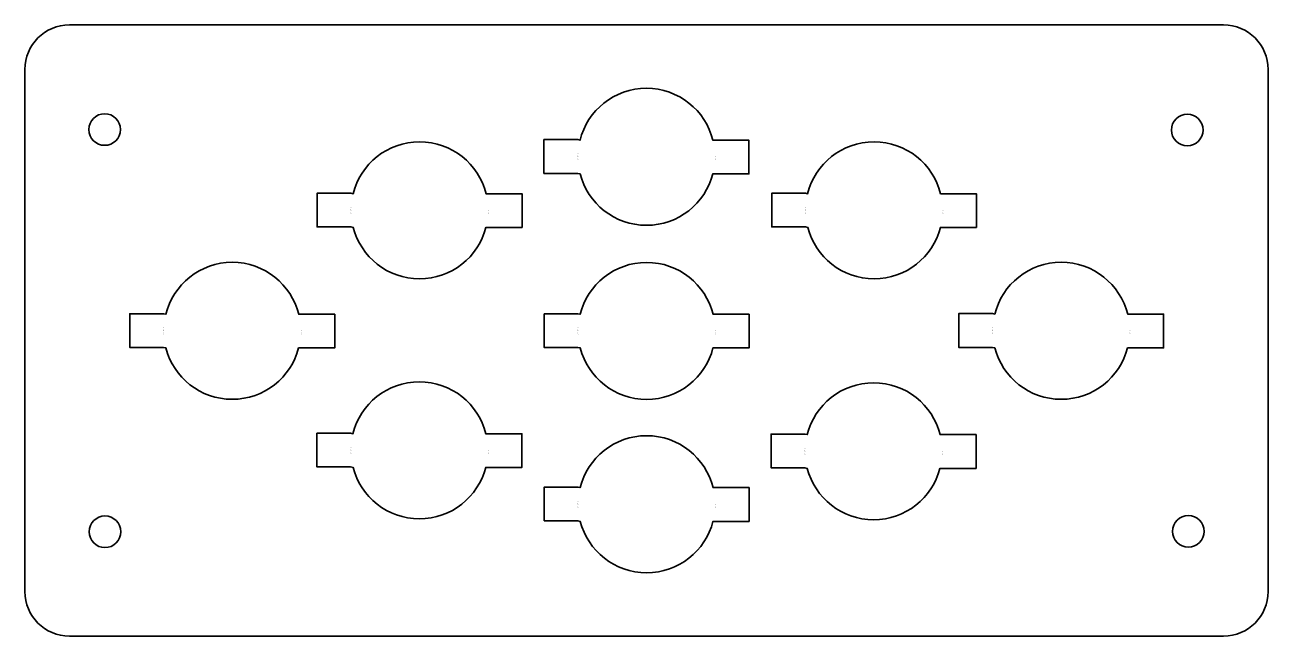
# Model space of a CAD drawing. Header units: millimetres. Extents: x 5 to 123, y -63 to -5.
import ezdxf

# ---------------------------------------------------------------- set-up
doc = ezdxf.new("R2010")
doc.units = ezdxf.units.MM
doc.header["$MEASUREMENT"] = 0
doc.layers.add('Layer 1', color=7, linetype='Continuous')

# ---------------------------------------------------------------- blocks, each defined once
blk = doc.blocks.new('block 4')
at = {"layer": 'Layer 1', "color": 250, "lineweight": 35}
blk.add_open_spline([(14.08, -14.93), (14.08, -15.76), (13.4, -16.43), (12.58, -16.43), (11.75, -16.43), (11.08, -15.76), (11.08, -14.93), (11.08, -14.1), (11.75, -13.43), (12.58, -13.43), (13.4, -13.43), (14.08, -14.1), (14.08, -14.93)], degree=3, knots=[0, 0, 0, 0, 1, 1, 1, 2, 2, 2, 3, 3, 3, 4, 4, 4, 4], dxfattribs=at)
blk = doc.blocks.new('block 3')
at = {"layer": 'Layer 1'}
blk.add_blockref('block 4', (0, 0), dxfattribs=at)
blk = doc.blocks.new('block 6')
at = {"layer": 'Layer 1', "color": 250, "lineweight": 35}
blk.add_open_spline([(14.1, -53.1), (14.1, -53.93), (13.42, -54.6), (12.6, -54.6), (11.77, -54.6), (11.1, -53.93), (11.1, -53.1), (11.1, -52.27), (11.77, -51.6), (12.6, -51.6), (13.42, -51.6), (14.1, -52.27), (14.1, -53.1)], degree=3, knots=[0, 0, 0, 0, 1, 1, 1, 2, 2, 2, 3, 3, 3, 4, 4, 4, 4], dxfattribs=at)
blk = doc.blocks.new('block 5')
at = {"layer": 'Layer 1'}
blk.add_blockref('block 6', (0, 0), dxfattribs=at)
blk = doc.blocks.new('block 8')
at = {"layer": 'Layer 1', "color": 250, "lineweight": 35}
blk.add_open_spline([(116.82, -14.98), (116.82, -15.8), (116.15, -16.48), (115.32, -16.48), (114.49, -16.48), (113.82, -15.8), (113.82, -14.98), (113.82, -14.15), (114.49, -13.48), (115.32, -13.48), (116.15, -13.48), (116.82, -14.15), (116.82, -14.98)], degree=3, knots=[0, 0, 0, 0, 1, 1, 1, 2, 2, 2, 3, 3, 3, 4, 4, 4, 4], dxfattribs=at)
blk = doc.blocks.new('block 7')
at = {"layer": 'Layer 1'}
blk.add_blockref('block 8', (0, 0), dxfattribs=at)
blk = doc.blocks.new('block 10')
at = {"layer": 'Layer 1', "color": 250, "lineweight": 35}
blk.add_open_spline([(116.92, -53.06), (116.92, -53.88), (116.25, -54.56), (115.42, -54.56), (114.6, -54.56), (113.92, -53.88), (113.92, -53.06), (113.92, -52.23), (114.6, -51.56), (115.42, -51.56), (116.25, -51.56), (116.92, -52.23), (116.92, -53.06)], degree=3, knots=[0, 0, 0, 0, 1, 1, 1, 2, 2, 2, 3, 3, 3, 4, 4, 4, 4], dxfattribs=at)
blk = doc.blocks.new('block 9')
at = {"layer": 'Layer 1'}
blk.add_blockref('block 10', (0, 0), dxfattribs=at)
blk = doc.blocks.new('block 13')
at = {"layer": 'Layer 1', "color": 250, "lineweight": 35}
for points in [[(57.47, -17.22), (57.47, -17.22)], [(57.47, -17.52), (57.47, -17.52)]]:
    blk.add_lwpolyline(points, dxfattribs=at)
blk = doc.blocks.new('block 14')
at = {"layer": 'Layer 1', "color": 250, "lineweight": 35}
blk.add_lwpolyline([(70.52, -17.52), (70.52, -17.52)], dxfattribs=at)
blk.add_lwpolyline([(70.52, -17.52), (70.52, -17.52)], dxfattribs=at)
blk = doc.blocks.new('block 12')
at = {"layer": 'Layer 1'}
for name in ['block 13', 'block 14']:
    blk.add_blockref(name, (0, 0), dxfattribs=at)
blk = doc.blocks.new('block 16')
at = {"layer": 'Layer 1', "color": 250, "lineweight": 35}
for points in [[(57.51, -17.22), (57.51, -17.22)], [(57.51, -17.52), (57.51, -17.52)]]:
    blk.add_lwpolyline(points, dxfattribs=at)
blk = doc.blocks.new('block 17')
at = {"layer": 'Layer 1', "color": 250, "lineweight": 35}
blk.add_lwpolyline([(70.56, -17.52), (70.56, -17.52)], dxfattribs=at)
blk.add_lwpolyline([(70.56, -17.52), (70.56, -17.52)], dxfattribs=at)
blk = doc.blocks.new('block 15')
at = {"layer": 'Layer 1'}
for name in ['block 16', 'block 17']:
    blk.add_blockref(name, (0, 0), dxfattribs=at)
blk = doc.blocks.new('block 19')
at = {"layer": 'Layer 1', "color": 250, "lineweight": 35}
for points in [[(57.47, -17.49), (57.47, -17.49)], [(57.47, -17.79), (57.47, -17.79)]]:
    blk.add_lwpolyline(points, dxfattribs=at)
blk = doc.blocks.new('block 20')
at = {"layer": 'Layer 1', "color": 250, "lineweight": 35}
blk.add_lwpolyline([(70.52, -17.79), (70.52, -17.79)], dxfattribs=at)
blk.add_lwpolyline([(70.52, -17.79), (70.52, -17.79)], dxfattribs=at)
blk = doc.blocks.new('block 18')
at = {"layer": 'Layer 1'}
for name in ['block 19', 'block 20']:
    blk.add_blockref(name, (0, 0), dxfattribs=at)
blk = doc.blocks.new('block 22')
at = {"layer": 'Layer 1', "color": 250, "lineweight": 35}
for points in [[(57.51, -17.52), (57.51, -17.52)], [(57.51, -17.82), (57.51, -17.82)]]:
    blk.add_lwpolyline(points, dxfattribs=at)
blk = doc.blocks.new('block 23')
at = {"layer": 'Layer 1', "color": 250, "lineweight": 35}
blk.add_lwpolyline([(70.56, -17.82), (70.56, -17.82)], dxfattribs=at)
blk.add_lwpolyline([(70.56, -17.82), (70.56, -17.82)], dxfattribs=at)
blk = doc.blocks.new('block 21')
at = {"layer": 'Layer 1'}
for name in ['block 22', 'block 23']:
    blk.add_blockref(name, (0, 0), dxfattribs=at)
blk = doc.blocks.new('block 26')
at = {"layer": 'Layer 1', "color": 250, "lineweight": 35}
for points in [[(57.47, -17.41), (57.47, -17.41)], [(57.47, -17.71), (57.47, -17.71)]]:
    blk.add_lwpolyline(points, dxfattribs=at)
blk = doc.blocks.new('block 27')
at = {"layer": 'Layer 1', "color": 250, "lineweight": 35}
blk.add_lwpolyline([(70.52, -17.71), (70.52, -17.71)], dxfattribs=at)
blk.add_lwpolyline([(70.52, -17.71), (70.52, -17.71)], dxfattribs=at)
blk = doc.blocks.new('block 25')
at = {"layer": 'Layer 1'}
for name in ['block 26', 'block 27']:
    blk.add_blockref(name, (0, 0), dxfattribs=at)
blk = doc.blocks.new('block 24')
at = {"layer": 'Layer 1', "color": 250, "lineweight": 35}
blk.add_open_spline([(57.47, -19.09), (57.47, -19.09), (54.27, -19.09), (54.27, -19.09), (54.27, -19.09), (54.27, -15.89), (54.27, -15.89), (54.27, -15.89), (57.47, -15.89), (57.47, -15.89), (57.47, -15.89), (57.69, -15.94), (57.69, -15.94), (58.39, -13.11), (60.95, -11.02), (64, -11.02), (67.05, -11.02), (69.6, -13.11), (70.3, -15.94), (70.3, -15.94), (70.52, -15.94), (70.52, -15.94), (70.52, -15.94), (73.72, -15.94), (73.72, -15.94), (73.72, -15.94), (73.72, -19.14), (73.72, -19.14), (73.72, -19.14), (70.52, -19.14), (70.52, -19.14), (70.52, -19.14), (70.29, -19.14), (70.29, -19.14), (69.57, -21.94), (67.03, -24.02), (64, -24.02), (60.97, -24.02), (58.42, -21.94), (57.7, -19.14), (57.7, -19.14), (57.47, -19.09), (57.47, -19.09)], degree=3, knots=[0, 0, 0, 0, 1, 1, 1, 2, 2, 2, 3, 3, 3, 4, 4, 4, 5, 5, 5, 6, 6, 6, 7, 7, 7, 8, 8, 8, 9, 9, 9, 10, 10, 10, 11, 11, 11, 12, 12, 12, 13, 13, 13, 14, 14, 14, 14], dxfattribs=at)
at = {"layer": 'Layer 1'}
blk.add_blockref('block 25', (0, 0), dxfattribs=at)
blk = doc.blocks.new('block 11')
at = {"layer": 'Layer 1'}
for name in ['block 24', 'block 12', 'block 18', 'block 15', 'block 21']:
    blk.add_blockref(name, (0, 0), dxfattribs=at)
blk = doc.blocks.new('block 30')
at = {"layer": 'Layer 1', "color": 250, "lineweight": 35}
for points in [[(35.94, -22.29), (35.94, -22.29)], [(35.94, -22.6), (35.94, -22.6)]]:
    blk.add_lwpolyline(points, dxfattribs=at)
blk = doc.blocks.new('block 31')
at = {"layer": 'Layer 1', "color": 250, "lineweight": 35}
blk.add_lwpolyline([(48.99, -22.6), (48.99, -22.6)], dxfattribs=at)
blk.add_lwpolyline([(48.99, -22.6), (48.99, -22.6)], dxfattribs=at)
blk = doc.blocks.new('block 29')
at = {"layer": 'Layer 1'}
for name in ['block 30', 'block 31']:
    blk.add_blockref(name, (0, 0), dxfattribs=at)
blk = doc.blocks.new('block 33')
at = {"layer": 'Layer 1', "color": 250, "lineweight": 35}
for points in [[(35.98, -22.29), (35.98, -22.29)], [(35.98, -22.6), (35.98, -22.6)]]:
    blk.add_lwpolyline(points, dxfattribs=at)
blk = doc.blocks.new('block 34')
at = {"layer": 'Layer 1', "color": 250, "lineweight": 35}
blk.add_lwpolyline([(49.03, -22.6), (49.03, -22.6)], dxfattribs=at)
blk.add_lwpolyline([(49.03, -22.6), (49.03, -22.6)], dxfattribs=at)
blk = doc.blocks.new('block 32')
at = {"layer": 'Layer 1'}
for name in ['block 33', 'block 34']:
    blk.add_blockref(name, (0, 0), dxfattribs=at)
blk = doc.blocks.new('block 36')
at = {"layer": 'Layer 1', "color": 250, "lineweight": 35}
for points in [[(35.94, -22.56), (35.94, -22.56)], [(35.94, -22.87), (35.94, -22.87)]]:
    blk.add_lwpolyline(points, dxfattribs=at)
blk = doc.blocks.new('block 37')
at = {"layer": 'Layer 1', "color": 250, "lineweight": 35}
blk.add_lwpolyline([(48.99, -22.87), (48.99, -22.87)], dxfattribs=at)
blk.add_lwpolyline([(48.99, -22.87), (48.99, -22.87)], dxfattribs=at)
blk = doc.blocks.new('block 35')
at = {"layer": 'Layer 1'}
for name in ['block 36', 'block 37']:
    blk.add_blockref(name, (0, 0), dxfattribs=at)
blk = doc.blocks.new('block 39')
at = {"layer": 'Layer 1', "color": 250, "lineweight": 35}
for points in [[(35.98, -22.6), (35.98, -22.6)], [(35.98, -22.9), (35.98, -22.9)]]:
    blk.add_lwpolyline(points, dxfattribs=at)
blk = doc.blocks.new('block 40')
at = {"layer": 'Layer 1', "color": 250, "lineweight": 35}
blk.add_lwpolyline([(49.03, -22.9), (49.03, -22.9)], dxfattribs=at)
blk.add_lwpolyline([(49.03, -22.9), (49.03, -22.9)], dxfattribs=at)
blk = doc.blocks.new('block 38')
at = {"layer": 'Layer 1'}
for name in ['block 39', 'block 40']:
    blk.add_blockref(name, (0, 0), dxfattribs=at)
blk = doc.blocks.new('block 43')
at = {"layer": 'Layer 1', "color": 250, "lineweight": 35}
for points in [[(35.94, -22.49), (35.94, -22.49)], [(35.94, -22.79), (35.94, -22.79)]]:
    blk.add_lwpolyline(points, dxfattribs=at)
blk = doc.blocks.new('block 44')
at = {"layer": 'Layer 1', "color": 250, "lineweight": 35}
blk.add_lwpolyline([(48.99, -22.79), (48.99, -22.79)], dxfattribs=at)
blk.add_lwpolyline([(48.99, -22.79), (48.99, -22.79)], dxfattribs=at)
blk = doc.blocks.new('block 42')
at = {"layer": 'Layer 1'}
for name in ['block 43', 'block 44']:
    blk.add_blockref(name, (0, 0), dxfattribs=at)
blk = doc.blocks.new('block 41')
at = {"layer": 'Layer 1', "color": 250, "lineweight": 35}
blk.add_open_spline([(35.94, -24.17), (35.94, -24.17), (32.74, -24.17), (32.74, -24.17), (32.74, -24.17), (32.74, -20.97), (32.74, -20.97), (32.74, -20.97), (35.94, -20.97), (35.94, -20.97), (35.94, -20.97), (36.16, -21.02), (36.16, -21.02), (36.86, -18.19), (39.42, -16.1), (42.46, -16.1), (45.52, -16.1), (48.07, -18.19), (48.77, -21.02), (48.77, -21.02), (48.99, -21.02), (48.99, -21.02), (48.99, -21.02), (52.19, -21.02), (52.19, -21.02), (52.19, -21.02), (52.19, -24.22), (52.19, -24.22), (52.19, -24.22), (48.99, -24.22), (48.99, -24.22), (48.99, -24.22), (48.76, -24.22), (48.76, -24.22), (48.04, -27.02), (45.5, -29.1), (42.46, -29.1), (39.44, -29.1), (36.89, -27.02), (36.17, -24.22), (36.17, -24.22), (35.94, -24.17), (35.94, -24.17)], degree=3, knots=[0, 0, 0, 0, 1, 1, 1, 2, 2, 2, 3, 3, 3, 4, 4, 4, 5, 5, 5, 6, 6, 6, 7, 7, 7, 8, 8, 8, 9, 9, 9, 10, 10, 10, 11, 11, 11, 12, 12, 12, 13, 13, 13, 14, 14, 14, 14], dxfattribs=at)
at = {"layer": 'Layer 1'}
blk.add_blockref('block 42', (0, 0), dxfattribs=at)
blk = doc.blocks.new('block 28')
at = {"layer": 'Layer 1'}
for name in ['block 41', 'block 29', 'block 32', 'block 35', 'block 38']:
    blk.add_blockref(name, (0, 0), dxfattribs=at)
blk = doc.blocks.new('block 47')
at = {"layer": 'Layer 1', "color": 250, "lineweight": 35}
for points in [[(18.16, -33.73), (18.16, -33.73)], [(18.16, -34.03), (18.16, -34.03)]]:
    blk.add_lwpolyline(points, dxfattribs=at)
blk = doc.blocks.new('block 48')
at = {"layer": 'Layer 1', "color": 250, "lineweight": 35}
blk.add_lwpolyline([(31.21, -34.03), (31.21, -34.03)], dxfattribs=at)
blk.add_lwpolyline([(31.21, -34.03), (31.21, -34.03)], dxfattribs=at)
blk = doc.blocks.new('block 46')
at = {"layer": 'Layer 1'}
for name in ['block 47', 'block 48']:
    blk.add_blockref(name, (0, 0), dxfattribs=at)
blk = doc.blocks.new('block 50')
at = {"layer": 'Layer 1', "color": 250, "lineweight": 35}
for points in [[(18.2, -33.73), (18.2, -33.73)], [(18.2, -34.03), (18.2, -34.03)]]:
    blk.add_lwpolyline(points, dxfattribs=at)
blk = doc.blocks.new('block 51')
at = {"layer": 'Layer 1', "color": 250, "lineweight": 35}
blk.add_lwpolyline([(31.25, -34.03), (31.25, -34.03)], dxfattribs=at)
blk.add_lwpolyline([(31.25, -34.03), (31.25, -34.03)], dxfattribs=at)
blk = doc.blocks.new('block 49')
at = {"layer": 'Layer 1'}
for name in ['block 50', 'block 51']:
    blk.add_blockref(name, (0, 0), dxfattribs=at)
blk = doc.blocks.new('block 53')
at = {"layer": 'Layer 1', "color": 250, "lineweight": 35}
for points in [[(18.16, -34), (18.16, -34)], [(18.16, -34.3), (18.16, -34.3)]]:
    blk.add_lwpolyline(points, dxfattribs=at)
blk = doc.blocks.new('block 54')
at = {"layer": 'Layer 1', "color": 250, "lineweight": 35}
blk.add_lwpolyline([(31.21, -34.3), (31.21, -34.3)], dxfattribs=at)
blk.add_lwpolyline([(31.21, -34.3), (31.21, -34.3)], dxfattribs=at)
blk = doc.blocks.new('block 52')
at = {"layer": 'Layer 1'}
for name in ['block 53', 'block 54']:
    blk.add_blockref(name, (0, 0), dxfattribs=at)
blk = doc.blocks.new('block 56')
at = {"layer": 'Layer 1', "color": 250, "lineweight": 35}
for points in [[(18.2, -34.03), (18.2, -34.03)], [(18.2, -34.34), (18.2, -34.34)]]:
    blk.add_lwpolyline(points, dxfattribs=at)
blk = doc.blocks.new('block 57')
at = {"layer": 'Layer 1', "color": 250, "lineweight": 35}
blk.add_lwpolyline([(31.25, -34.34), (31.25, -34.34)], dxfattribs=at)
blk.add_lwpolyline([(31.25, -34.34), (31.25, -34.34)], dxfattribs=at)
blk = doc.blocks.new('block 55')
at = {"layer": 'Layer 1'}
for name in ['block 56', 'block 57']:
    blk.add_blockref(name, (0, 0), dxfattribs=at)
blk = doc.blocks.new('block 60')
at = {"layer": 'Layer 1', "color": 250, "lineweight": 35}
for points in [[(18.16, -33.93), (18.16, -33.93)], [(18.16, -34.23), (18.16, -34.23)]]:
    blk.add_lwpolyline(points, dxfattribs=at)
blk = doc.blocks.new('block 61')
at = {"layer": 'Layer 1', "color": 250, "lineweight": 35}
blk.add_lwpolyline([(31.21, -34.23), (31.21, -34.23)], dxfattribs=at)
blk.add_lwpolyline([(31.21, -34.23), (31.21, -34.23)], dxfattribs=at)
blk = doc.blocks.new('block 59')
at = {"layer": 'Layer 1'}
for name in ['block 60', 'block 61']:
    blk.add_blockref(name, (0, 0), dxfattribs=at)
blk = doc.blocks.new('block 58')
at = {"layer": 'Layer 1', "color": 250, "lineweight": 35}
blk.add_open_spline([(18.16, -35.61), (18.16, -35.61), (14.96, -35.61), (14.96, -35.61), (14.96, -35.61), (14.96, -32.41), (14.96, -32.41), (14.96, -32.41), (18.16, -32.41), (18.16, -32.41), (18.16, -32.41), (18.38, -32.46), (18.38, -32.46), (19.08, -29.63), (21.64, -27.53), (24.68, -27.53), (27.74, -27.53), (30.29, -29.63), (30.99, -32.46), (30.99, -32.46), (31.21, -32.46), (31.21, -32.46), (31.21, -32.46), (34.41, -32.46), (34.41, -32.46), (34.41, -32.46), (34.41, -35.66), (34.41, -35.66), (34.41, -35.66), (31.21, -35.66), (31.21, -35.66), (31.21, -35.66), (30.98, -35.66), (30.98, -35.66), (30.26, -38.46), (27.72, -40.53), (24.68, -40.53), (21.65, -40.53), (19.11, -38.46), (18.39, -35.66), (18.39, -35.66), (18.16, -35.61), (18.16, -35.61)], degree=3, knots=[0, 0, 0, 0, 1, 1, 1, 2, 2, 2, 3, 3, 3, 4, 4, 4, 5, 5, 5, 6, 6, 6, 7, 7, 7, 8, 8, 8, 9, 9, 9, 10, 10, 10, 11, 11, 11, 12, 12, 12, 13, 13, 13, 14, 14, 14, 14], dxfattribs=at)
at = {"layer": 'Layer 1'}
blk.add_blockref('block 59', (0, 0), dxfattribs=at)
blk = doc.blocks.new('block 45')
at = {"layer": 'Layer 1'}
for name in ['block 58', 'block 46', 'block 52', 'block 49', 'block 55']:
    blk.add_blockref(name, (0, 0), dxfattribs=at)
blk = doc.blocks.new('block 64')
at = {"layer": 'Layer 1', "color": 250, "lineweight": 35}
for points in [[(35.92, -45.07), (35.92, -45.07)], [(35.92, -45.37), (35.92, -45.37)]]:
    blk.add_lwpolyline(points, dxfattribs=at)
blk = doc.blocks.new('block 65')
at = {"layer": 'Layer 1', "color": 250, "lineweight": 35}
blk.add_lwpolyline([(48.97, -45.37), (48.97, -45.37)], dxfattribs=at)
blk.add_lwpolyline([(48.97, -45.37), (48.97, -45.37)], dxfattribs=at)
blk = doc.blocks.new('block 63')
at = {"layer": 'Layer 1'}
for name in ['block 64', 'block 65']:
    blk.add_blockref(name, (0, 0), dxfattribs=at)
blk = doc.blocks.new('block 67')
at = {"layer": 'Layer 1', "color": 250, "lineweight": 35}
for points in [[(35.96, -45.07), (35.96, -45.07)], [(35.96, -45.37), (35.96, -45.37)]]:
    blk.add_lwpolyline(points, dxfattribs=at)
blk = doc.blocks.new('block 68')
at = {"layer": 'Layer 1', "color": 250, "lineweight": 35}
blk.add_lwpolyline([(49.01, -45.37), (49.01, -45.37)], dxfattribs=at)
blk.add_lwpolyline([(49.01, -45.37), (49.01, -45.37)], dxfattribs=at)
blk = doc.blocks.new('block 66')
at = {"layer": 'Layer 1'}
for name in ['block 67', 'block 68']:
    blk.add_blockref(name, (0, 0), dxfattribs=at)
blk = doc.blocks.new('block 70')
at = {"layer": 'Layer 1', "color": 250, "lineweight": 35}
for points in [[(35.92, -45.34), (35.92, -45.34)], [(35.92, -45.64), (35.92, -45.64)]]:
    blk.add_lwpolyline(points, dxfattribs=at)
blk = doc.blocks.new('block 71')
at = {"layer": 'Layer 1', "color": 250, "lineweight": 35}
blk.add_lwpolyline([(48.97, -45.64), (48.97, -45.64)], dxfattribs=at)
blk.add_lwpolyline([(48.97, -45.64), (48.97, -45.64)], dxfattribs=at)
blk = doc.blocks.new('block 69')
at = {"layer": 'Layer 1'}
for name in ['block 70', 'block 71']:
    blk.add_blockref(name, (0, 0), dxfattribs=at)
blk = doc.blocks.new('block 73')
at = {"layer": 'Layer 1', "color": 250, "lineweight": 35}
for points in [[(35.96, -45.37), (35.96, -45.37)], [(35.96, -45.67), (35.96, -45.67)]]:
    blk.add_lwpolyline(points, dxfattribs=at)
blk = doc.blocks.new('block 74')
at = {"layer": 'Layer 1', "color": 250, "lineweight": 35}
blk.add_lwpolyline([(49.01, -45.67), (49.01, -45.67)], dxfattribs=at)
blk.add_lwpolyline([(49.01, -45.67), (49.01, -45.67)], dxfattribs=at)
blk = doc.blocks.new('block 72')
at = {"layer": 'Layer 1'}
for name in ['block 73', 'block 74']:
    blk.add_blockref(name, (0, 0), dxfattribs=at)
blk = doc.blocks.new('block 77')
at = {"layer": 'Layer 1', "color": 250, "lineweight": 35}
for points in [[(35.92, -45.26), (35.92, -45.26)], [(35.92, -45.56), (35.92, -45.56)]]:
    blk.add_lwpolyline(points, dxfattribs=at)
blk = doc.blocks.new('block 78')
at = {"layer": 'Layer 1', "color": 250, "lineweight": 35}
blk.add_lwpolyline([(48.97, -45.56), (48.97, -45.56)], dxfattribs=at)
blk.add_lwpolyline([(48.97, -45.56), (48.97, -45.56)], dxfattribs=at)
blk = doc.blocks.new('block 76')
at = {"layer": 'Layer 1'}
for name in ['block 77', 'block 78']:
    blk.add_blockref(name, (0, 0), dxfattribs=at)
blk = doc.blocks.new('block 75')
at = {"layer": 'Layer 1', "color": 250, "lineweight": 35}
blk.add_open_spline([(35.92, -46.95), (35.92, -46.95), (32.72, -46.95), (32.72, -46.95), (32.72, -46.95), (32.72, -43.75), (32.72, -43.75), (32.72, -43.75), (35.92, -43.75), (35.92, -43.75), (35.92, -43.75), (36.13, -43.79), (36.13, -43.79), (36.84, -40.97), (39.4, -38.87), (42.44, -38.87), (45.49, -38.87), (48.05, -40.97), (48.75, -43.79), (48.75, -43.79), (48.97, -43.79), (48.97, -43.79), (48.97, -43.79), (52.17, -43.79), (52.17, -43.79), (52.17, -43.79), (52.17, -46.99), (52.17, -46.99), (52.17, -46.99), (48.97, -46.99), (48.97, -46.99), (48.97, -46.99), (48.74, -46.99), (48.74, -46.99), (48.02, -49.79), (45.48, -51.87), (42.44, -51.87), (39.41, -51.87), (36.87, -49.79), (36.15, -46.99), (36.15, -46.99), (35.92, -46.95), (35.92, -46.95)], degree=3, knots=[0, 0, 0, 0, 1, 1, 1, 2, 2, 2, 3, 3, 3, 4, 4, 4, 5, 5, 5, 6, 6, 6, 7, 7, 7, 8, 8, 8, 9, 9, 9, 10, 10, 10, 11, 11, 11, 12, 12, 12, 13, 13, 13, 14, 14, 14, 14], dxfattribs=at)
at = {"layer": 'Layer 1'}
blk.add_blockref('block 76', (0, 0), dxfattribs=at)
blk = doc.blocks.new('block 62')
at = {"layer": 'Layer 1'}
for name in ['block 75', 'block 63', 'block 69', 'block 66', 'block 72']:
    blk.add_blockref(name, (0, 0), dxfattribs=at)
blk = doc.blocks.new('block 81')
at = {"layer": 'Layer 1', "color": 250, "lineweight": 35}
for points in [[(57.49, -33.74), (57.49, -33.74)], [(57.49, -34.04), (57.49, -34.04)]]:
    blk.add_lwpolyline(points, dxfattribs=at)
blk = doc.blocks.new('block 82')
at = {"layer": 'Layer 1', "color": 250, "lineweight": 35}
blk.add_lwpolyline([(70.54, -34.04), (70.54, -34.04)], dxfattribs=at)
blk.add_lwpolyline([(70.54, -34.04), (70.54, -34.04)], dxfattribs=at)
blk = doc.blocks.new('block 80')
at = {"layer": 'Layer 1'}
for name in ['block 81', 'block 82']:
    blk.add_blockref(name, (0, 0), dxfattribs=at)
blk = doc.blocks.new('block 84')
at = {"layer": 'Layer 1', "color": 250, "lineweight": 35}
for points in [[(57.53, -33.74), (57.53, -33.74)], [(57.53, -34.04), (57.53, -34.04)]]:
    blk.add_lwpolyline(points, dxfattribs=at)
blk = doc.blocks.new('block 85')
at = {"layer": 'Layer 1', "color": 250, "lineweight": 35}
blk.add_lwpolyline([(70.58, -34.04), (70.58, -34.04)], dxfattribs=at)
blk.add_lwpolyline([(70.58, -34.04), (70.58, -34.04)], dxfattribs=at)
blk = doc.blocks.new('block 83')
at = {"layer": 'Layer 1'}
for name in ['block 84', 'block 85']:
    blk.add_blockref(name, (0, 0), dxfattribs=at)
blk = doc.blocks.new('block 87')
at = {"layer": 'Layer 1', "color": 250, "lineweight": 35}
for points in [[(57.49, -34.01), (57.49, -34.01)], [(57.49, -34.31), (57.49, -34.31)]]:
    blk.add_lwpolyline(points, dxfattribs=at)
blk = doc.blocks.new('block 88')
at = {"layer": 'Layer 1', "color": 250, "lineweight": 35}
blk.add_lwpolyline([(70.54, -34.31), (70.54, -34.31)], dxfattribs=at)
blk.add_lwpolyline([(70.54, -34.31), (70.54, -34.31)], dxfattribs=at)
blk = doc.blocks.new('block 86')
at = {"layer": 'Layer 1'}
for name in ['block 87', 'block 88']:
    blk.add_blockref(name, (0, 0), dxfattribs=at)
blk = doc.blocks.new('block 90')
at = {"layer": 'Layer 1', "color": 250, "lineweight": 35}
for points in [[(57.53, -34.04), (57.53, -34.04)], [(57.53, -34.34), (57.53, -34.34)]]:
    blk.add_lwpolyline(points, dxfattribs=at)
blk = doc.blocks.new('block 91')
at = {"layer": 'Layer 1', "color": 250, "lineweight": 35}
blk.add_lwpolyline([(70.58, -34.34), (70.58, -34.34)], dxfattribs=at)
blk.add_lwpolyline([(70.58, -34.34), (70.58, -34.34)], dxfattribs=at)
blk = doc.blocks.new('block 89')
at = {"layer": 'Layer 1'}
for name in ['block 90', 'block 91']:
    blk.add_blockref(name, (0, 0), dxfattribs=at)
blk = doc.blocks.new('block 94')
at = {"layer": 'Layer 1', "color": 250, "lineweight": 35}
for points in [[(57.49, -33.93), (57.49, -33.93)], [(57.49, -34.23), (57.49, -34.23)]]:
    blk.add_lwpolyline(points, dxfattribs=at)
blk = doc.blocks.new('block 95')
at = {"layer": 'Layer 1', "color": 250, "lineweight": 35}
blk.add_lwpolyline([(70.54, -34.23), (70.54, -34.23)], dxfattribs=at)
blk.add_lwpolyline([(70.54, -34.23), (70.54, -34.23)], dxfattribs=at)
blk = doc.blocks.new('block 93')
at = {"layer": 'Layer 1'}
for name in ['block 94', 'block 95']:
    blk.add_blockref(name, (0, 0), dxfattribs=at)
blk = doc.blocks.new('block 92')
at = {"layer": 'Layer 1', "color": 250, "lineweight": 35}
blk.add_open_spline([(57.49, -35.62), (57.49, -35.62), (54.29, -35.62), (54.29, -35.62), (54.29, -35.62), (54.29, -32.42), (54.29, -32.42), (54.29, -32.42), (57.49, -32.42), (57.49, -32.42), (57.49, -32.42), (57.7, -32.46), (57.7, -32.46), (58.41, -29.64), (60.97, -27.54), (64.01, -27.54), (67.06, -27.54), (69.62, -29.64), (70.32, -32.46), (70.32, -32.46), (70.54, -32.46), (70.54, -32.46), (70.54, -32.46), (73.74, -32.46), (73.74, -32.46), (73.74, -32.46), (73.74, -35.66), (73.74, -35.66), (73.74, -35.66), (70.54, -35.66), (70.54, -35.66), (70.54, -35.66), (70.31, -35.66), (70.31, -35.66), (69.59, -38.46), (67.05, -40.54), (64.01, -40.54), (60.98, -40.54), (58.44, -38.46), (57.72, -35.66), (57.72, -35.66), (57.49, -35.62), (57.49, -35.62)], degree=3, knots=[0, 0, 0, 0, 1, 1, 1, 2, 2, 2, 3, 3, 3, 4, 4, 4, 5, 5, 5, 6, 6, 6, 7, 7, 7, 8, 8, 8, 9, 9, 9, 10, 10, 10, 11, 11, 11, 12, 12, 12, 13, 13, 13, 14, 14, 14, 14], dxfattribs=at)
at = {"layer": 'Layer 1'}
blk.add_blockref('block 93', (0, 0), dxfattribs=at)
blk = doc.blocks.new('block 79')
at = {"layer": 'Layer 1'}
for name in ['block 92', 'block 80', 'block 86', 'block 83', 'block 89']:
    blk.add_blockref(name, (0, 0), dxfattribs=at)
blk = doc.blocks.new('block 98')
at = {"layer": 'Layer 1', "color": 250, "lineweight": 35}
for points in [[(57.49, -50.18), (57.49, -50.18)], [(57.49, -50.48), (57.49, -50.48)]]:
    blk.add_lwpolyline(points, dxfattribs=at)
blk = doc.blocks.new('block 99')
at = {"layer": 'Layer 1', "color": 250, "lineweight": 35}
blk.add_lwpolyline([(70.54, -50.48), (70.54, -50.48)], dxfattribs=at)
blk.add_lwpolyline([(70.54, -50.48), (70.54, -50.48)], dxfattribs=at)
blk = doc.blocks.new('block 97')
at = {"layer": 'Layer 1'}
for name in ['block 98', 'block 99']:
    blk.add_blockref(name, (0, 0), dxfattribs=at)
blk = doc.blocks.new('block 101')
at = {"layer": 'Layer 1', "color": 250, "lineweight": 35}
for points in [[(57.53, -50.18), (57.53, -50.18)], [(57.53, -50.48), (57.53, -50.48)]]:
    blk.add_lwpolyline(points, dxfattribs=at)
blk = doc.blocks.new('block 102')
at = {"layer": 'Layer 1', "color": 250, "lineweight": 35}
blk.add_lwpolyline([(70.58, -50.48), (70.58, -50.48)], dxfattribs=at)
blk.add_lwpolyline([(70.58, -50.48), (70.58, -50.48)], dxfattribs=at)
blk = doc.blocks.new('block 100')
at = {"layer": 'Layer 1'}
for name in ['block 101', 'block 102']:
    blk.add_blockref(name, (0, 0), dxfattribs=at)
blk = doc.blocks.new('block 104')
at = {"layer": 'Layer 1', "color": 250, "lineweight": 35}
for points in [[(57.49, -50.45), (57.49, -50.45)], [(57.49, -50.75), (57.49, -50.75)]]:
    blk.add_lwpolyline(points, dxfattribs=at)
blk = doc.blocks.new('block 105')
at = {"layer": 'Layer 1', "color": 250, "lineweight": 35}
blk.add_lwpolyline([(70.54, -50.75), (70.54, -50.75)], dxfattribs=at)
blk.add_lwpolyline([(70.54, -50.75), (70.54, -50.75)], dxfattribs=at)
blk = doc.blocks.new('block 103')
at = {"layer": 'Layer 1'}
for name in ['block 104', 'block 105']:
    blk.add_blockref(name, (0, 0), dxfattribs=at)
blk = doc.blocks.new('block 107')
at = {"layer": 'Layer 1', "color": 250, "lineweight": 35}
for points in [[(57.53, -50.48), (57.53, -50.48)], [(57.53, -50.78), (57.53, -50.78)]]:
    blk.add_lwpolyline(points, dxfattribs=at)
blk = doc.blocks.new('block 108')
at = {"layer": 'Layer 1', "color": 250, "lineweight": 35}
blk.add_lwpolyline([(70.58, -50.78), (70.58, -50.78)], dxfattribs=at)
blk.add_lwpolyline([(70.58, -50.78), (70.58, -50.78)], dxfattribs=at)
blk = doc.blocks.new('block 106')
at = {"layer": 'Layer 1'}
for name in ['block 107', 'block 108']:
    blk.add_blockref(name, (0, 0), dxfattribs=at)
blk = doc.blocks.new('block 111')
at = {"layer": 'Layer 1', "color": 250, "lineweight": 35}
for points in [[(57.49, -50.37), (57.49, -50.37)], [(57.49, -50.68), (57.49, -50.68)]]:
    blk.add_lwpolyline(points, dxfattribs=at)
blk = doc.blocks.new('block 112')
at = {"layer": 'Layer 1', "color": 250, "lineweight": 35}
blk.add_lwpolyline([(70.54, -50.68), (70.54, -50.68)], dxfattribs=at)
blk.add_lwpolyline([(70.54, -50.68), (70.54, -50.68)], dxfattribs=at)
blk = doc.blocks.new('block 110')
at = {"layer": 'Layer 1'}
for name in ['block 111', 'block 112']:
    blk.add_blockref(name, (0, 0), dxfattribs=at)
blk = doc.blocks.new('block 109')
at = {"layer": 'Layer 1', "color": 250, "lineweight": 35}
blk.add_open_spline([(57.49, -52.06), (57.49, -52.06), (54.29, -52.06), (54.29, -52.06), (54.29, -52.06), (54.29, -48.86), (54.29, -48.86), (54.29, -48.86), (57.49, -48.86), (57.49, -48.86), (57.49, -48.86), (57.7, -48.91), (57.7, -48.91), (58.41, -46.08), (60.97, -43.98), (64.01, -43.98), (67.06, -43.98), (69.62, -46.08), (70.32, -48.91), (70.32, -48.91), (70.54, -48.91), (70.54, -48.91), (70.54, -48.91), (73.74, -48.91), (73.74, -48.91), (73.74, -48.91), (73.74, -52.11), (73.74, -52.11), (73.74, -52.11), (70.54, -52.11), (70.54, -52.11), (70.54, -52.11), (70.31, -52.11), (70.31, -52.11), (69.59, -54.91), (67.05, -56.98), (64.01, -56.98), (60.98, -56.98), (58.44, -54.91), (57.72, -52.11), (57.72, -52.11), (57.49, -52.06), (57.49, -52.06)], degree=3, knots=[0, 0, 0, 0, 1, 1, 1, 2, 2, 2, 3, 3, 3, 4, 4, 4, 5, 5, 5, 6, 6, 6, 7, 7, 7, 8, 8, 8, 9, 9, 9, 10, 10, 10, 11, 11, 11, 12, 12, 12, 13, 13, 13, 14, 14, 14, 14], dxfattribs=at)
at = {"layer": 'Layer 1'}
blk.add_blockref('block 110', (0, 0), dxfattribs=at)
blk = doc.blocks.new('block 96')
at = {"layer": 'Layer 1'}
for name in ['block 109', 'block 97', 'block 103', 'block 100', 'block 106']:
    blk.add_blockref(name, (0, 0), dxfattribs=at)
blk = doc.blocks.new('block 115')
at = {"layer": 'Layer 1', "color": 250, "lineweight": 35}
for points in [[(79.08, -22.29), (79.08, -22.29)], [(79.08, -22.6), (79.08, -22.6)]]:
    blk.add_lwpolyline(points, dxfattribs=at)
blk = doc.blocks.new('block 116')
at = {"layer": 'Layer 1', "color": 250, "lineweight": 35}
blk.add_lwpolyline([(92.13, -22.6), (92.13, -22.6)], dxfattribs=at)
blk.add_lwpolyline([(92.13, -22.6), (92.13, -22.6)], dxfattribs=at)
blk = doc.blocks.new('block 114')
at = {"layer": 'Layer 1'}
for name in ['block 115', 'block 116']:
    blk.add_blockref(name, (0, 0), dxfattribs=at)
blk = doc.blocks.new('block 118')
at = {"layer": 'Layer 1', "color": 250, "lineweight": 35}
for points in [[(79.12, -22.29), (79.12, -22.29)], [(79.12, -22.6), (79.12, -22.6)]]:
    blk.add_lwpolyline(points, dxfattribs=at)
blk = doc.blocks.new('block 119')
at = {"layer": 'Layer 1', "color": 250, "lineweight": 35}
blk.add_lwpolyline([(92.17, -22.6), (92.17, -22.6)], dxfattribs=at)
blk.add_lwpolyline([(92.17, -22.6), (92.17, -22.6)], dxfattribs=at)
blk = doc.blocks.new('block 117')
at = {"layer": 'Layer 1'}
for name in ['block 118', 'block 119']:
    blk.add_blockref(name, (0, 0), dxfattribs=at)
blk = doc.blocks.new('block 121')
at = {"layer": 'Layer 1', "color": 250, "lineweight": 35}
for points in [[(79.08, -22.56), (79.08, -22.56)], [(79.08, -22.87), (79.08, -22.87)]]:
    blk.add_lwpolyline(points, dxfattribs=at)
blk = doc.blocks.new('block 122')
at = {"layer": 'Layer 1', "color": 250, "lineweight": 35}
blk.add_lwpolyline([(92.13, -22.87), (92.13, -22.87)], dxfattribs=at)
blk.add_lwpolyline([(92.13, -22.87), (92.13, -22.87)], dxfattribs=at)
blk = doc.blocks.new('block 120')
at = {"layer": 'Layer 1'}
for name in ['block 121', 'block 122']:
    blk.add_blockref(name, (0, 0), dxfattribs=at)
blk = doc.blocks.new('block 124')
at = {"layer": 'Layer 1', "color": 250, "lineweight": 35}
for points in [[(79.12, -22.6), (79.12, -22.6)], [(79.12, -22.9), (79.12, -22.9)]]:
    blk.add_lwpolyline(points, dxfattribs=at)
blk = doc.blocks.new('block 125')
at = {"layer": 'Layer 1', "color": 250, "lineweight": 35}
blk.add_lwpolyline([(92.17, -22.9), (92.17, -22.9)], dxfattribs=at)
blk.add_lwpolyline([(92.17, -22.9), (92.17, -22.9)], dxfattribs=at)
blk = doc.blocks.new('block 123')
at = {"layer": 'Layer 1'}
for name in ['block 124', 'block 125']:
    blk.add_blockref(name, (0, 0), dxfattribs=at)
blk = doc.blocks.new('block 128')
at = {"layer": 'Layer 1', "color": 250, "lineweight": 35}
for points in [[(79.08, -22.49), (79.08, -22.49)], [(79.08, -22.79), (79.08, -22.79)]]:
    blk.add_lwpolyline(points, dxfattribs=at)
blk = doc.blocks.new('block 129')
at = {"layer": 'Layer 1', "color": 250, "lineweight": 35}
blk.add_lwpolyline([(92.13, -22.79), (92.13, -22.79)], dxfattribs=at)
blk.add_lwpolyline([(92.13, -22.79), (92.13, -22.79)], dxfattribs=at)
blk = doc.blocks.new('block 127')
at = {"layer": 'Layer 1'}
for name in ['block 128', 'block 129']:
    blk.add_blockref(name, (0, 0), dxfattribs=at)
blk = doc.blocks.new('block 126')
at = {"layer": 'Layer 1', "color": 250, "lineweight": 35}
blk.add_open_spline([(79.08, -24.17), (79.08, -24.17), (75.88, -24.17), (75.88, -24.17), (75.88, -24.17), (75.88, -20.97), (75.88, -20.97), (75.88, -20.97), (79.08, -20.97), (79.08, -20.97), (79.08, -20.97), (79.29, -21.02), (79.29, -21.02), (80, -18.19), (82.55, -16.1), (85.6, -16.1), (88.65, -16.1), (91.21, -18.19), (91.91, -21.02), (91.91, -21.02), (92.13, -21.02), (92.13, -21.02), (92.13, -21.02), (95.32, -21.02), (95.32, -21.02), (95.32, -21.02), (95.32, -24.22), (95.32, -24.22), (95.32, -24.22), (92.13, -24.22), (92.13, -24.22), (92.13, -24.22), (91.9, -24.22), (91.9, -24.22), (91.18, -27.02), (88.64, -29.1), (85.6, -29.1), (82.57, -29.1), (80.03, -27.02), (79.31, -24.22), (79.31, -24.22), (79.08, -24.17), (79.08, -24.17)], degree=3, knots=[0, 0, 0, 0, 1, 1, 1, 2, 2, 2, 3, 3, 3, 4, 4, 4, 5, 5, 5, 6, 6, 6, 7, 7, 7, 8, 8, 8, 9, 9, 9, 10, 10, 10, 11, 11, 11, 12, 12, 12, 13, 13, 13, 14, 14, 14, 14], dxfattribs=at)
at = {"layer": 'Layer 1'}
blk.add_blockref('block 127', (0, 0), dxfattribs=at)
blk = doc.blocks.new('block 113')
at = {"layer": 'Layer 1'}
for name in ['block 126', 'block 114', 'block 117', 'block 120', 'block 123']:
    blk.add_blockref(name, (0, 0), dxfattribs=at)
blk = doc.blocks.new('block 132')
at = {"layer": 'Layer 1', "color": 250, "lineweight": 35}
for points in [[(96.84, -33.72), (96.84, -33.72)], [(96.84, -34.03), (96.84, -34.03)]]:
    blk.add_lwpolyline(points, dxfattribs=at)
blk = doc.blocks.new('block 133')
at = {"layer": 'Layer 1', "color": 250, "lineweight": 35}
blk.add_lwpolyline([(109.88, -34.03), (109.88, -34.03)], dxfattribs=at)
blk.add_lwpolyline([(109.88, -34.03), (109.88, -34.03)], dxfattribs=at)
blk = doc.blocks.new('block 131')
at = {"layer": 'Layer 1'}
for name in ['block 132', 'block 133']:
    blk.add_blockref(name, (0, 0), dxfattribs=at)
blk = doc.blocks.new('block 135')
at = {"layer": 'Layer 1', "color": 250, "lineweight": 35}
for points in [[(96.88, -33.72), (96.88, -33.72)], [(96.88, -34.03), (96.88, -34.03)]]:
    blk.add_lwpolyline(points, dxfattribs=at)
blk = doc.blocks.new('block 136')
at = {"layer": 'Layer 1', "color": 250, "lineweight": 35}
blk.add_lwpolyline([(109.93, -34.03), (109.93, -34.03)], dxfattribs=at)
blk.add_lwpolyline([(109.93, -34.03), (109.93, -34.03)], dxfattribs=at)
blk = doc.blocks.new('block 134')
at = {"layer": 'Layer 1'}
for name in ['block 135', 'block 136']:
    blk.add_blockref(name, (0, 0), dxfattribs=at)
blk = doc.blocks.new('block 138')
at = {"layer": 'Layer 1', "color": 250, "lineweight": 35}
for points in [[(96.84, -33.99), (96.84, -33.99)], [(96.84, -34.3), (96.84, -34.3)]]:
    blk.add_lwpolyline(points, dxfattribs=at)
blk = doc.blocks.new('block 139')
at = {"layer": 'Layer 1', "color": 250, "lineweight": 35}
blk.add_lwpolyline([(109.88, -34.3), (109.88, -34.3)], dxfattribs=at)
blk.add_lwpolyline([(109.88, -34.3), (109.88, -34.3)], dxfattribs=at)
blk = doc.blocks.new('block 137')
at = {"layer": 'Layer 1'}
for name in ['block 138', 'block 139']:
    blk.add_blockref(name, (0, 0), dxfattribs=at)
blk = doc.blocks.new('block 141')
at = {"layer": 'Layer 1', "color": 250, "lineweight": 35}
for points in [[(96.88, -34.03), (96.88, -34.03)], [(96.88, -34.33), (96.88, -34.33)]]:
    blk.add_lwpolyline(points, dxfattribs=at)
blk = doc.blocks.new('block 142')
at = {"layer": 'Layer 1', "color": 250, "lineweight": 35}
blk.add_lwpolyline([(109.93, -34.33), (109.93, -34.33)], dxfattribs=at)
blk.add_lwpolyline([(109.93, -34.33), (109.93, -34.33)], dxfattribs=at)
blk = doc.blocks.new('block 140')
at = {"layer": 'Layer 1'}
for name in ['block 141', 'block 142']:
    blk.add_blockref(name, (0, 0), dxfattribs=at)
blk = doc.blocks.new('block 145')
at = {"layer": 'Layer 1', "color": 250, "lineweight": 35}
for points in [[(96.84, -33.92), (96.84, -33.92)], [(96.84, -34.22), (96.84, -34.22)]]:
    blk.add_lwpolyline(points, dxfattribs=at)
blk = doc.blocks.new('block 146')
at = {"layer": 'Layer 1', "color": 250, "lineweight": 35}
blk.add_lwpolyline([(109.88, -34.22), (109.88, -34.22)], dxfattribs=at)
blk.add_lwpolyline([(109.88, -34.22), (109.88, -34.22)], dxfattribs=at)
blk = doc.blocks.new('block 144')
at = {"layer": 'Layer 1'}
for name in ['block 145', 'block 146']:
    blk.add_blockref(name, (0, 0), dxfattribs=at)
blk = doc.blocks.new('block 143')
at = {"layer": 'Layer 1', "color": 250, "lineweight": 35}
blk.add_open_spline([(96.84, -35.6), (96.84, -35.6), (93.64, -35.6), (93.64, -35.6), (93.64, -35.6), (93.64, -32.4), (93.64, -32.4), (93.64, -32.4), (96.84, -32.4), (96.84, -32.4), (96.84, -32.4), (97.05, -32.45), (97.05, -32.45), (97.76, -29.62), (100.31, -27.53), (103.36, -27.53), (106.41, -27.53), (108.96, -29.62), (109.67, -32.45), (109.67, -32.45), (109.88, -32.45), (109.88, -32.45), (109.88, -32.45), (113.08, -32.45), (113.08, -32.45), (113.08, -32.45), (113.08, -35.65), (113.08, -35.65), (113.08, -35.65), (109.88, -35.65), (109.88, -35.65), (109.88, -35.65), (109.66, -35.65), (109.66, -35.65), (108.94, -38.45), (106.39, -40.53), (103.36, -40.53), (100.33, -40.53), (97.79, -38.45), (97.06, -35.65), (97.06, -35.65), (96.84, -35.6), (96.84, -35.6)], degree=3, knots=[0, 0, 0, 0, 1, 1, 1, 2, 2, 2, 3, 3, 3, 4, 4, 4, 5, 5, 5, 6, 6, 6, 7, 7, 7, 8, 8, 8, 9, 9, 9, 10, 10, 10, 11, 11, 11, 12, 12, 12, 13, 13, 13, 14, 14, 14, 14], dxfattribs=at)
at = {"layer": 'Layer 1'}
blk.add_blockref('block 144', (0, 0), dxfattribs=at)
blk = doc.blocks.new('block 130')
at = {"layer": 'Layer 1'}
for name in ['block 143', 'block 131', 'block 137', 'block 134', 'block 140']:
    blk.add_blockref(name, (0, 0), dxfattribs=at)
blk = doc.blocks.new('block 149')
at = {"layer": 'Layer 1', "color": 250, "lineweight": 35}
for points in [[(79.03, -45.15), (79.03, -45.15)], [(79.03, -45.46), (79.03, -45.46)]]:
    blk.add_lwpolyline(points, dxfattribs=at)
blk = doc.blocks.new('block 150')
at = {"layer": 'Layer 1', "color": 250, "lineweight": 35}
blk.add_lwpolyline([(92.08, -45.46), (92.08, -45.46)], dxfattribs=at)
blk.add_lwpolyline([(92.08, -45.46), (92.08, -45.46)], dxfattribs=at)
blk = doc.blocks.new('block 148')
at = {"layer": 'Layer 1'}
for name in ['block 149', 'block 150']:
    blk.add_blockref(name, (0, 0), dxfattribs=at)
blk = doc.blocks.new('block 152')
at = {"layer": 'Layer 1', "color": 250, "lineweight": 35}
for points in [[(79.08, -45.15), (79.08, -45.15)], [(79.08, -45.46), (79.08, -45.46)]]:
    blk.add_lwpolyline(points, dxfattribs=at)
blk = doc.blocks.new('block 153')
at = {"layer": 'Layer 1', "color": 250, "lineweight": 35}
blk.add_lwpolyline([(92.12, -45.46), (92.12, -45.46)], dxfattribs=at)
blk.add_lwpolyline([(92.12, -45.46), (92.12, -45.46)], dxfattribs=at)
blk = doc.blocks.new('block 151')
at = {"layer": 'Layer 1'}
for name in ['block 152', 'block 153']:
    blk.add_blockref(name, (0, 0), dxfattribs=at)
blk = doc.blocks.new('block 155')
at = {"layer": 'Layer 1', "color": 250, "lineweight": 35}
for points in [[(79.03, -45.42), (79.03, -45.42)], [(79.03, -45.73), (79.03, -45.73)]]:
    blk.add_lwpolyline(points, dxfattribs=at)
blk = doc.blocks.new('block 156')
at = {"layer": 'Layer 1', "color": 250, "lineweight": 35}
blk.add_lwpolyline([(92.08, -45.73), (92.08, -45.73)], dxfattribs=at)
blk.add_lwpolyline([(92.08, -45.73), (92.08, -45.73)], dxfattribs=at)
blk = doc.blocks.new('block 154')
at = {"layer": 'Layer 1'}
for name in ['block 155', 'block 156']:
    blk.add_blockref(name, (0, 0), dxfattribs=at)
blk = doc.blocks.new('block 158')
at = {"layer": 'Layer 1', "color": 250, "lineweight": 35}
for points in [[(79.08, -45.46), (79.08, -45.46)], [(79.08, -45.76), (79.08, -45.76)]]:
    blk.add_lwpolyline(points, dxfattribs=at)
blk = doc.blocks.new('block 159')
at = {"layer": 'Layer 1', "color": 250, "lineweight": 35}
blk.add_lwpolyline([(92.12, -45.76), (92.12, -45.76)], dxfattribs=at)
blk.add_lwpolyline([(92.12, -45.76), (92.12, -45.76)], dxfattribs=at)
blk = doc.blocks.new('block 157')
at = {"layer": 'Layer 1'}
for name in ['block 158', 'block 159']:
    blk.add_blockref(name, (0, 0), dxfattribs=at)
blk = doc.blocks.new('block 162')
at = {"layer": 'Layer 1', "color": 250, "lineweight": 35}
for points in [[(79.03, -45.35), (79.03, -45.35)], [(79.03, -45.65), (79.03, -45.65)]]:
    blk.add_lwpolyline(points, dxfattribs=at)
blk = doc.blocks.new('block 163')
at = {"layer": 'Layer 1', "color": 250, "lineweight": 35}
blk.add_lwpolyline([(92.08, -45.65), (92.08, -45.65)], dxfattribs=at)
blk.add_lwpolyline([(92.08, -45.65), (92.08, -45.65)], dxfattribs=at)
blk = doc.blocks.new('block 161')
at = {"layer": 'Layer 1'}
for name in ['block 162', 'block 163']:
    blk.add_blockref(name, (0, 0), dxfattribs=at)
blk = doc.blocks.new('block 160')
at = {"layer": 'Layer 1', "color": 250, "lineweight": 35}
blk.add_open_spline([(79.03, -47.03), (79.03, -47.03), (75.83, -47.03), (75.83, -47.03), (75.83, -47.03), (75.83, -43.83), (75.83, -43.83), (75.83, -43.83), (79.03, -43.83), (79.03, -43.83), (79.03, -43.83), (79.25, -43.88), (79.25, -43.88), (79.96, -41.05), (82.51, -38.96), (85.56, -38.96), (88.61, -38.96), (91.16, -41.05), (91.87, -43.88), (91.87, -43.88), (92.08, -43.88), (92.08, -43.88), (92.08, -43.88), (95.28, -43.88), (95.28, -43.88), (95.28, -43.88), (95.28, -47.08), (95.28, -47.08), (95.28, -47.08), (92.08, -47.08), (92.08, -47.08), (92.08, -47.08), (91.85, -47.08), (91.85, -47.08), (91.13, -49.88), (88.59, -51.96), (85.56, -51.96), (82.53, -51.96), (79.99, -49.88), (79.26, -47.08), (79.26, -47.08), (79.03, -47.03), (79.03, -47.03)], degree=3, knots=[0, 0, 0, 0, 1, 1, 1, 2, 2, 2, 3, 3, 3, 4, 4, 4, 5, 5, 5, 6, 6, 6, 7, 7, 7, 8, 8, 8, 9, 9, 9, 10, 10, 10, 11, 11, 11, 12, 12, 12, 13, 13, 13, 14, 14, 14, 14], dxfattribs=at)
at = {"layer": 'Layer 1'}
blk.add_blockref('block 161', (0, 0), dxfattribs=at)
blk = doc.blocks.new('block 147')
at = {"layer": 'Layer 1'}
for name in ['block 160', 'block 148', 'block 154', 'block 151', 'block 157']:
    blk.add_blockref(name, (0, 0), dxfattribs=at)
blk = doc.blocks.new('block 2')
at = {"layer": 'Layer 1', "color": 250, "lineweight": 35}
blk.add_open_spline([(118.77, -63), (118.77, -63), (9.23, -63), (9.23, -63), (6.9, -63), (5, -61.09), (5, -58.77), (5, -58.77), (5, -9.23), (5, -9.23), (5, -6.9), (6.9, -5), (9.23, -5), (9.23, -5), (118.77, -5), (118.77, -5), (121.09, -5), (123, -6.9), (123, -9.23), (123, -9.23), (123, -58.77), (123, -58.77), (123, -61.09), (121.09, -63), (118.77, -63)], degree=3, knots=[0, 0, 0, 0, 1, 1, 1, 2, 2, 2, 3, 3, 3, 4, 4, 4, 5, 5, 5, 6, 6, 6, 7, 7, 7, 8, 8, 8, 8], dxfattribs=at)
at = {"layer": 'Layer 1'}
for name in ['block 11', 'block 3', 'block 7', 'block 28', 'block 113', 'block 45', 'block 79', 'block 130', 'block 62', 'block 147', 'block 96', 'block 5', 'block 9']:
    blk.add_blockref(name, (0, 0), dxfattribs=at)

msp = doc.modelspace()

# ---------------------------------------------------------------- block references
at = {"layer": 'Layer 1'}
msp.add_blockref('block 2', (0, 0), dxfattribs=at)

doc.saveas('drawing.dxf')
